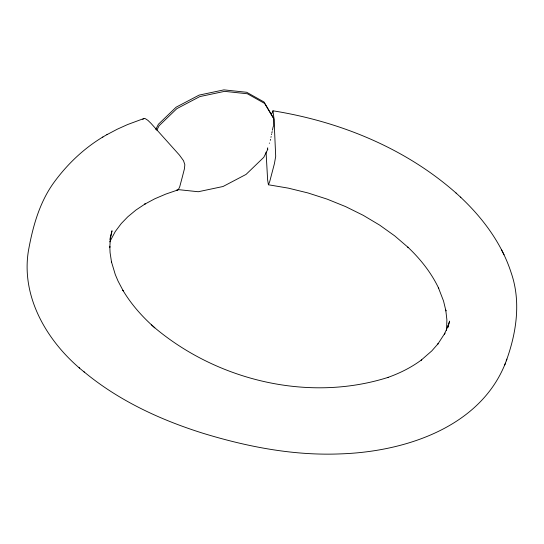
<?xml version="1.0" encoding="UTF-8"?>
<svg xmlns="http://www.w3.org/2000/svg" width="544" height="544" viewBox="0 0 544 544"><rect width="100%" height="100%" fill="white"/><g stroke="black" fill="none" stroke-linecap="round" stroke-linejoin="round"><path stroke-width="0.82" d="M273.727 126.33L273.85 118.925L264.656 103.442L247.364 93.765L224.597 91.358L199.825 96.587L176.82 108.664L159.086 125.752L156.828 130.247M446.529 330.636L446.889 319.818L445.767 310.046L445.917 310.903L443.537 301.009L438.437 287.796L438.736 288.422C431.351 272.755 420.376 259.005 407.85 247.132L408.211 247.472L394.733 235.892L379.678 225.128L363.249 215.336L345.658 206.625L327.134 199.131L307.918 192.936L288.259 188.129L268.416 184.77L267.641 180.064L266.07 152.136M270.966 137.326L271.13 136.558M271.517 134.654L271.612 134.205M271.823 133.171L272.156 131.573M272.449 130.145L273.149 126.772M270.314 140.338L270.558 139.318M110.065 238.408L112.01 230.758L110.133 239.89L110.412 238.109L109.793 247.493L109.793 246.282L110.078 252.661L111.561 262.351L111.35 261.44L115.274 274.523L118.055 281.085L123.23 290.884L122.862 290.238C131.301 304.456 142.426 316.934 154.809 327.835L151.518 324.877M447.868 327.59L449.609 321.103L447.705 327.094L448.29 325.462L444.407 334.138L444.944 333.125L437.893 344.012L438.437 343.332L431.78 350.921L421.206 360.128L421.756 359.713C411.42 367.452 399.738 373.252 387.586 377.55L388.09 377.38C308.788 402.574 217.512 380.61 154.428 327.495M271.504 114.383L272.966 110.799C339.803 121.53 405.409 148.124 456.416 193.358M506.267 360.862C516.433 332.914 521.166 301.675 511.231 272.945C501.806 243.522 482.8 218.015 460.448 197.064M267.315 149.083L267.764 147.784M269.314 143.344L269.443 142.984M83.926 371.742C118.531 400.534 160.106 419.778 202.817 433.214C247.323 446.835 293.794 455.845 340.517 453.886C404.301 451.765 479.917 427.632 505.41 363.174M504.771 364.915L506.906 359.122M109.725 241.869L115.294 231.506L121.271 223.543L127.799 216.791L135.986 210.011L145.194 203.884L144.609 204.238L154.802 198.784L165.879 194.058L178.262 189.808L179.717 186.782L182.097 177.888L184.402 168.912L184.838 164.737L183.532 160.718L179.445 155.094L150.94 123.291L147.934 120.374L145.16 118.572L143.854 118.524L127.466 124.603L117.212 129.234L106.889 134.681M155.761 129.513L158.392 124.263L176.127 107.182L199.131 95.105L223.904 89.869L246.67 92.276L263.969 101.959L273.163 117.443M267.906 149.097L263.772 157.338L246.038 174.427L223.033 186.504L198.261 191.74L178.024 189.598M142.78 119.456L143.854 118.524M107.535 134.307C86.829 145.751 69.061 162.126 54.978 181.064C39.732 201.321 32.817 226.311 28.41 250.9C20.686 298.194 48.491 343.618 84.395 372.144M102.265 137.387L102.918 137.006M268.416 184.77L269.756 181.431L274.441 163.56L275.699 156.298L274.02 118.796L272.966 110.799M177.766 190.108L176.61 190.074M79.125 367.628L79.614 368.043M456.028 193.004L460.85 197.431M501.432 249.594L504.03 254.789"/></g></svg>
